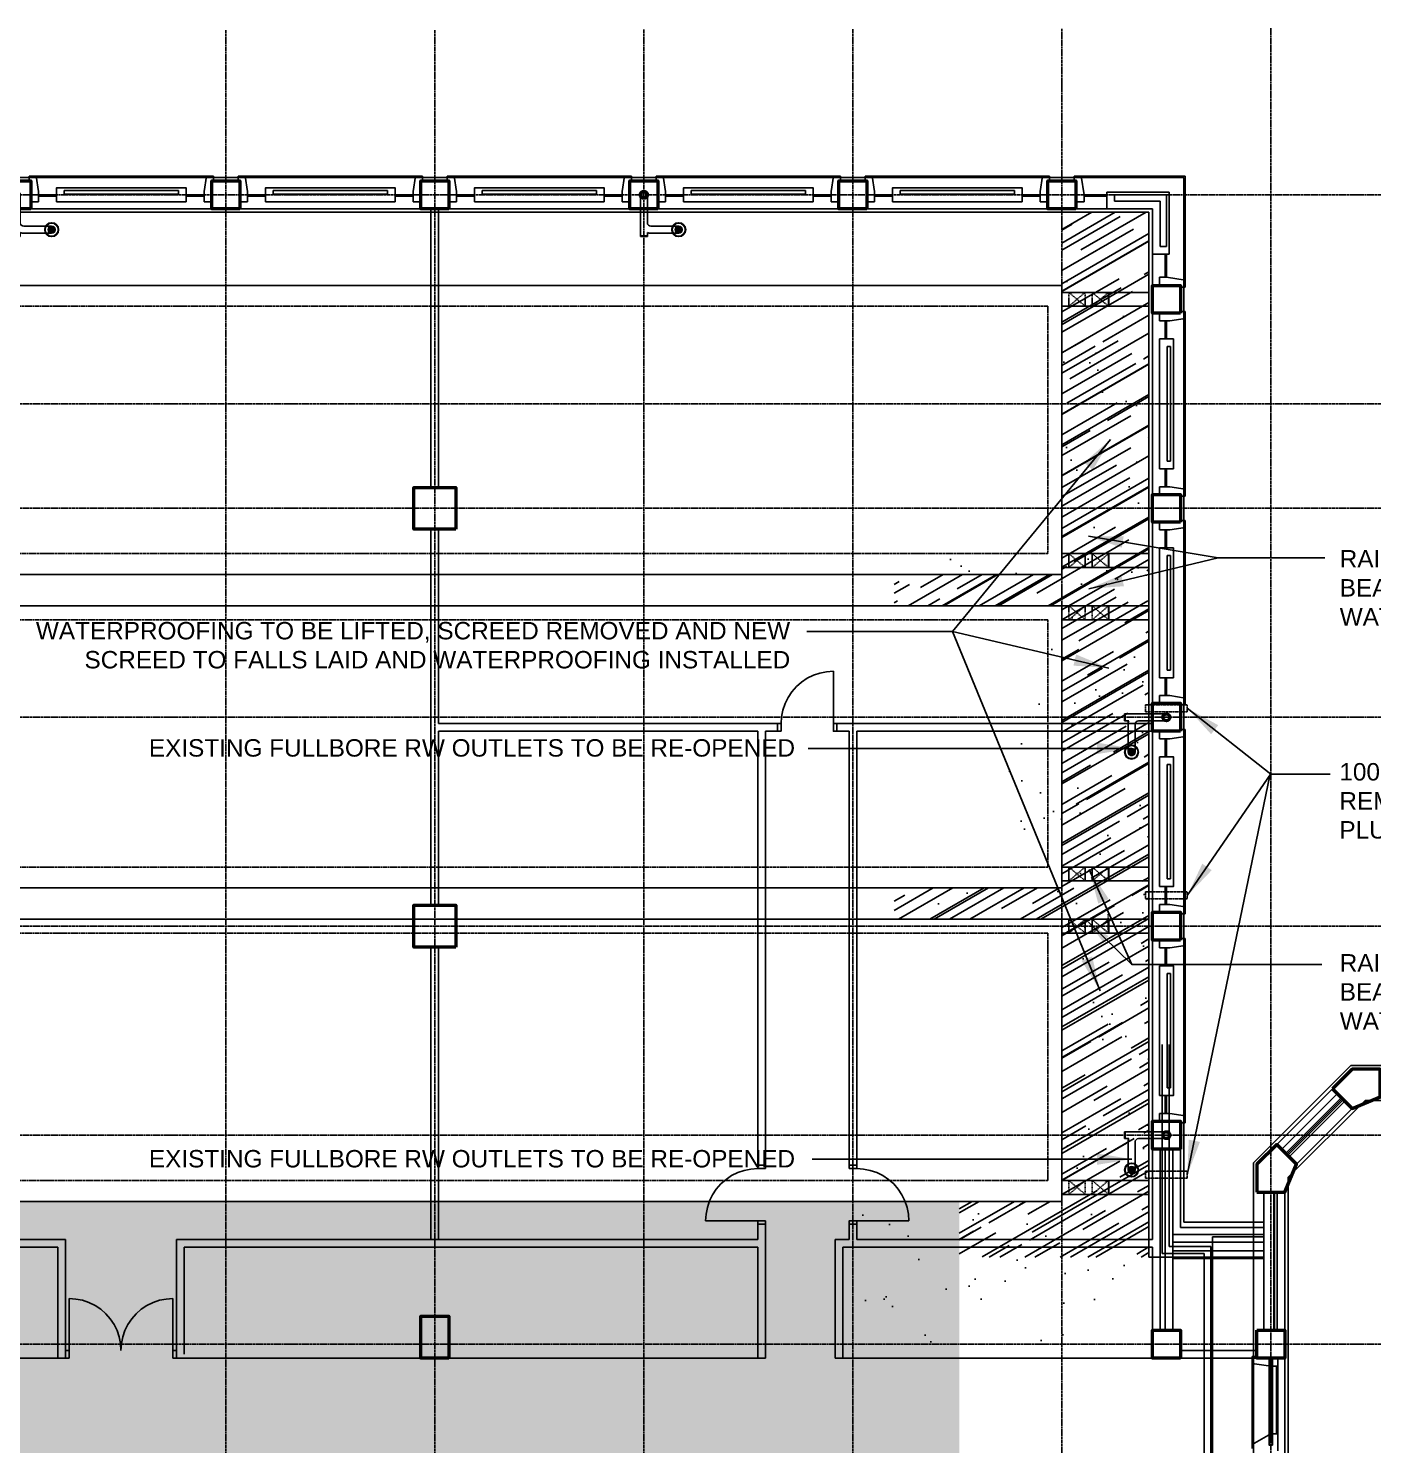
# Model space of a CAD drawing. Header units: millimetres. Extents: x -49883 to 71908, y -18440 to 67826.
# Drawn here: x 6632 to 25928, y 39833 to 60167 of the extents above; entities that cross this region are included whole.
import ezdxf

# ---------------------------------------------------------------- set-up
doc = ezdxf.new("R2010")
doc.units = ezdxf.units.MM
for name, pattern in [('PCENTRE', [50.8, 31.75, -6.35, 6.35, -6.35]), ('PCENTRE2', [28.575, 19.05, -3.175, 3.175, -3.175]), ('PDASHED', [19.05, 12.7, -6.35]), ('PPHANTOM2', [31.75, 15.875, -3.175, 3.175, -3.175, 3.175, -3.175])]:
    doc.linetypes.add(name, pattern=pattern)
for name, color, linetype in [('Boundaries_and_building_grids', 140, 'PCENTRE2'), ('Fifth Floor - Roofs', 7, 'Continuous'), ('Fourth Floor - Curtain Walls', 1, 'Continuous'), ('Fourth Floor - Doors Windows and Openings', 1, 'Continuous'), ('Fourth Floor - Hatch', 1, 'Continuous'), ('Fourth Floor - Roofs', 2, 'Continuous'), ('Fourth Floor - Structural Members', 5, 'Continuous'), ('Fourth Floor - Text and Leaders', 1, 'Continuous'), ('Third Floor - Curtain Walls', 1, 'Continuous'), ('Third Floor - Doors Windows and Openings', 1, 'Continuous'), ('Third Floor - Structural Members', 5, 'Continuous'), ('Third Floor - Walls', 3, 'Continuous')]:
    doc.layers.add(name, color=color, linetype=linetype)
doc.styles.add('Arial1', font='arial.ttf')
doc.dimstyles.new('ISO-25', dxfattribs={"dimtxt": 2.5, "dimasz": 2.5, "dimexe": 1.25, "dimexo": 0.625, "dimtad": 1, "dimtxsty": 'Standard', "dimcen": 2.5, "dimadec": 0, "dimazin": 0, "dimtfac": 1, "dimtmove": 0, "dimatfit": 3, "dimfxl": 1, "dimarcsym": 0})

# ---------------------------------------------------------------- blocks, each defined once
blk = doc.blocks.new('OffSetFullbore')
at = {"layer": 'Fourth Floor - Roofs', "linetype": 'Continuous'}
h = blk.add_hatch(dxfattribs=at)
h.set_pattern_fill('lines', color=256, scale=6.25, style=0)
h.set_pattern_definition([(0, (-14818.7696, 134.024), (0, 6.25), [])])
h.paths.add_polyline_path([(-550, -500, -1), (-450, -500, -1)])
at = {"layer": 'Fourth Floor - Roofs', "linetype": 'Continuous', "lineweight": -3}
for p, q in [((-600, 50), (0, 50)), ((-600, 50), (-600, -50)), ((-590, 50), (-590, -50)), ((-600, -50), (-541, -50)), ((-550, -500), (-550, -100)), ((-450, -500), (-450, -100)), ((0, -50), (-400, -50))]:
    blk.add_line(p, q, dxfattribs=at)
at = {"layer": 'Fourth Floor - Roofs', "linetype": 'Continuous'}
for radius in [100, 93.8, 50, 50]:
    blk.add_circle((-500, -500), radius, dxfattribs=at)
at = {"layer": 'Fourth Floor - Roofs', "linetype": 'Continuous', "lineweight": -3}
for centre, radius, start, end in [((0, 0), 50, 270, 90), ((-400, -100), 150, 160.5288, 180), ((-400, -100), 50, 90, 180)]:
    blk.add_arc(centre, radius, start, end, dxfattribs=at)
blk = doc.blocks.new('Roof Light Middle Block')
at = {"layer": 'Fourth Floor - Roofs', "color": 1, "linetype": 'Continuous', "lineweight": -3}
for p, q in [((-46250, 3850), (-1250, 3850)), ((-1250, 3850), (-1250, -200)), ((-1250, 3850), (0, 3850)), ((-575, 3850), (-575, 3650)), ((-1250, 3650), (0, 3650)), ((-1250, 100), (0, 100)), ((-575, 100), (-575, -100)), ((-1250, -200), (-46250, -200)), ((-1250, -100), (0, -100))]:
    blk.add_line(p, q, dxfattribs=at)
at = {"layer": 'Fourth Floor - Roofs', "color": 1, "linetype": 'PDASHED', "lineweight": -3}
for p, q in [((-1150, 3850), (-915, 3650)), ((-1150, 3850), (-1150, 3650)), ((-915, 3850), (-1150, 3650)), ((-915, 3850), (-915, 3650)), ((-815, 3850), (-815, 3650)), ((-580, 3850), (-815, 3650)), ((-815, 3850), (-580, 3650)), ((-580, 3850), (-580, 3650)), ((-915, 100), (-1150, -100)), ((-1150, 100), (-1150, -100)), ((-1150, 100), (-915, -100)), ((-915, 100), (-915, -100)), ((-815, 100), (-580, -100)), ((-580, 100), (-815, -100)), ((-815, 100), (-815, -100)), ((-580, 100), (-580, -100))]:
    blk.add_line(p, q, dxfattribs=at)
at = {"layer": 'Fourth Floor - Roofs', "color": 1, "linetype": 'PCENTRE', "lineweight": -3}
for p, q in [((-46050, 3650), (-1450, 3650)), ((-1450, 3650), (-1450, 100)), ((-1450, 100), (-46050, 100))]:
    blk.add_line(p, q, dxfattribs=at)
blk = doc.blocks.new('Roof Light Middle Block(1)')
at = {"layer": 'Fourth Floor - Roofs', "color": 1, "linetype": 'Continuous', "lineweight": -3}
for p, q in [((-46250, 3950), (-1250, 3950)), ((-1250, 3950), (-1250, -200)), ((-1250, 3850), (0, 3850)), ((-575, 3850), (-575, 3650)), ((-1250, 3650), (0, 3650)), ((-1250, 100), (0, 100)), ((-575, 100), (-575, -100)), ((-1250, -200), (-46250, -200)), ((-1250, -100), (0, -100))]:
    blk.add_line(p, q, dxfattribs=at)
at = {"layer": 'Fourth Floor - Roofs', "color": 1, "linetype": 'PDASHED', "lineweight": -3}
for p, q in [((-915, 3850), (-1150, 3650)), ((-1150, 3850), (-915, 3650)), ((-1150, 3850), (-1150, 3650)), ((-915, 3850), (-915, 3650)), ((-815, 3850), (-580, 3650)), ((-580, 3850), (-815, 3650)), ((-815, 3850), (-815, 3650)), ((-580, 3850), (-580, 3650)), ((-1150, 100), (-915, -100)), ((-915, 100), (-1150, -100)), ((-1150, 100), (-1150, -100)), ((-915, 100), (-915, -100)), ((-815, 100), (-580, -100)), ((-580, 100), (-815, -100)), ((-815, 100), (-815, -100)), ((-580, 100), (-580, -100))]:
    blk.add_line(p, q, dxfattribs=at)
at = {"layer": 'Fourth Floor - Roofs', "color": 1, "linetype": 'PCENTRE', "lineweight": -3}
for p, q in [((-46050, 3650), (-1450, 3650)), ((-1450, 3650), (-1450, 100)), ((-1450, 100), (-46050, 100))]:
    blk.add_line(p, q, dxfattribs=at)

msp = doc.modelspace()

# ---------------------------------------------------------------- hatches: boundary and pattern name
at = {"layer": 'Fourth Floor - Hatch', "linetype": 'Continuous'}
h = msp.add_hatch(dxfattribs=at)
h.set_pattern_fill('AR-RROOF', color=8, scale=15, angle=30, style=0)
h.paths.add_polyline_path([(21467, 57526), (22717, 57526), (22717, 52981), (22717, 51996), (22717, 48206), (22717, 47221), (22717, 43201), (22717, 42526), (19993, 42526), (19993, 43326), (21467, 43326), (21467, 47376), (19060, 47376), (19060, 47826), (21467, 47826), (21467, 51876), (19060, 51876), (19060, 52326), (21467, 52326)])
h = msp.add_hatch(dxfattribs=at)
h.set_pattern_fill('AR-SAND', color=9, scale=25, style=0)
h.paths.add_polyline_path([(21492, 56771), (22717, 56771), (22717, 52981), (22717, 51996), (22717, 48206), (22717, 47221), (22717, 43201), (22717, 42526), (21467, 41276), (18467, 41276), (18468, 43150), (21492, 43151), (21492, 47451), (19696, 47451), (19696, 47926), (21492, 47926), (21492, 52226), (19400, 52226), (19400, 52701), (21492, 52701)])
h = msp.add_hatch(dxfattribs=at)
h.set_pattern_fill('AR-SAND', color=9, scale=25, style=0)
h.paths.add_polyline_path([(21492, 56771), (22717, 56771), (22717, 43431), (21492, 43431), (21492, 47451), (20217, 47451), (20217, 47926), (21492, 52226), (20296, 52226), (20296, 52701), (21492, 52701)])
h = msp.add_hatch(dxfattribs=at)
h.set_pattern_fill('AR-SAND', color=9, scale=25, style=0)
h.paths.add_polyline_path([(21492, 56771), (21492, 52981), (22717, 52981), (22717, 56771)])
h = msp.add_hatch(dxfattribs=at)
h.set_pattern_fill('ANGLE', color=8, scale=45, style=0)
h.set_pattern_definition([(0, (0, 0), (0, 314.325), [228.6, -85.725]), (90, (0, 0), (-314.325, 2e-14), [228.6, -85.725])])
h.paths.add_polyline_path([(-1643, 43326), (19993, 43326), (19993, 36986), (12994, 36986), (12994, 37176), (-1643, 37176)])

# ---------------------------------------------------------------- linework, layer by layer
at = {"layer": 'Boundaries_and_building_grids', "color": 140, "linetype": 'PCENTRE', "lineweight": -3}
for p, q in [((9467, -11774), (9467, 60140)), ((12467, -11774), (12467, 60145)), ((15467, -11774), (15467, 60150)), ((18467, -11774), (18467, 60156)), ((21467, 60161), (21467, -11774)), ((24467, 60167), (24467, -6274)), ((-49883, 57776), (47817, 57776)), ((-49883, 54776), (47817, 54776)), ((-49883, 53276), (47817, 53276)), ((-49883, 50276), (47817, 50276)), ((-49883, 47276), (47817, 47276)), ((-49883, 44276), (47817, 44276)), ((-49883, 41276), (47817, 41276))]:
    msp.add_line(p, q, dxfattribs=at)
at = {"layer": 'Fifth Floor - Roofs', "color": 3, "linetype": 'Continuous'}
for p, q in [((25614, 45276, 17250), (24217, 43879, 17250)), ((30821, 45276, 17250), (25614, 45276, 17250)), ((25821, 44776, 17250), (24717, 43672, 17250)), ((30614, 44776, 17250), (25821, 44776, 17250)), ((24217, 43879, 17250), (24217, 34172, 17250)), ((24717, 43672, 17250), (24717, 34379, 17250))]:
    msp.add_line(p, q, dxfattribs=at)
at = {"layer": 'Fourth Floor - Curtain Walls', "color": 3, "linetype": 'Continuous', "lineweight": -3}
for p, q in [((24197, 41099, 13800), (24197, 41000, 13800)), ((24267, 41099, 13800), (24197, 41099, 13800)), ((24567, 41076, 13800), (24567, 40958, 13800)), ((24467, 40958, 13800), (24197, 41000, 13800)), ((24467, 40958, 13800), (24567, 40958, 13800)), ((24199, 39835, 13800), (24467, 39989, 13800)), ((24467, 39989, 13800), (24568, 39989, 13800)), ((24568, 39989, 13800), (24568, 39743, 13800)), ((24199, 39776, 13800), (24199, 39835, 13800))]:
    msp.add_line(p, q, dxfattribs=at)
at = {"layer": 'Fourth Floor - Curtain Walls', "color": 3, "linetype": 'Continuous', "lineweight": -3, "elevation": 13800}
msp.add_lwpolyline([(24267, 41099), (24267, 41076), (24667, 41076), (24667, 38476), (24267, 38476), (24267, 38452)], dxfattribs=at)
at = {"layer": 'Fourth Floor - Doors Windows and Openings', "color": 1, "linetype": 'Continuous', "lineweight": -3}
for p, q in [((24199, 39835, 13800), (24197, 41000, 13800)), ((24467, 39989, 13800), (24467, 40958, 13800)), ((24548, 40958, 13800), (24548, 39989, 13800)), ((24568, 39989, 13800), (24567, 40958, 13800))]:
    msp.add_line(p, q, dxfattribs=at)
at = {"layer": 'Fourth Floor - Roofs', "color": 3, "linetype": 'Continuous'}
for p, q in [((-25283, 58026, 13800), (23217, 58026, 13800)), ((23217, 58026, 13800), (23217, 43026, 13800))]:
    msp.add_line(p, q, dxfattribs=at)
at = {"layer": 'Fourth Floor - Roofs', "color": 3, "linetype": 'Continuous', "lineweight": -3}
for p, q in [((-24783, 57526, 13800), (22717, 57526, 13800)), ((22717, 57526, 13800), (22717, 42526, 13800)), ((23217, 43026, 13800), (24367, 43026, 13800)), ((22717, 42526, 13800), (24367, 42526, 13800))]:
    msp.add_line(p, q, dxfattribs=at)
at = {"layer": 'Fourth Floor - Roofs', "color": 2, "linetype": 'PPHANTOM2'}
for p, q in [((22667, 50456, 13800), (23267, 50456, 13800)), ((22667, 50456, 13800), (22667, 50356, 13800)), ((23267, 50456, 13800), (23267, 50356, 13800)), ((23267, 50356, 13800), (22667, 50356, 13800)), ((22667, 47769, 13800), (23267, 47769, 13800)), ((22667, 47769, 13800), (22667, 47669, 13800)), ((23267, 47669, 13800), (22667, 47669, 13800)), ((23267, 47769, 13800), (23267, 47669, 13800)), ((22667, 43761, 13800), (23267, 43761, 13800)), ((22667, 43761, 13800), (22667, 43661, 13800)), ((23267, 43761, 13800), (23267, 43661, 13800)), ((23267, 43661, 13800), (22667, 43661, 13800))]:
    msp.add_line(p, q, dxfattribs=at)
at = {"layer": 'Fourth Floor - Roofs', "color": 1, "linetype": 'PDASHED', "lineweight": -3}
msp.add_line((22132, 47451, 13800), (22132, 47221, 13800), dxfattribs=at)
at = {"layer": 'Fourth Floor - Roofs', "color": 1, "linetype": 'Continuous', "lineweight": -3}
for p, q in [((22907, 45576, 13800), (22907, 42576, 13800)), ((23007, 42676, 13800), (23007, 45576, 13800)), ((23627, 36736, 13800), (23627, 42816, 13800)), ((24367, 42816, 13800), (23627, 42816, 13800)), ((22907, 42576, 13800), (23507, 42576, 13800)), ((23607, 42676, 13800), (23007, 42676, 13800)), ((23507, 42576, 13800), (23507, 36986, 13800)), ((23607, 36886, 13800), (23607, 42676, 13800))]:
    msp.add_line(p, q, dxfattribs=at)
at = {"layer": 'Fourth Floor - Structural Members', "color": 5, "linetype": 'Continuous'}
for p, q in [((25634, 44660, 13800), (24833, 43859, 13800)), ((24667, 43459, 13800), (24667, 41476, 13800))]:
    msp.add_line(p, q, dxfattribs=at)
at = {"layer": 'Fourth Floor - Structural Members', "color": 8, "linetype": 'Continuous', "lineweight": 50, "elevation": 13800}
for points in [[(6667, 57576), (6267, 57576), (6267, 57976), (6667, 57976), (6667, 57576)], [(9667, 57576), (9267, 57576), (9267, 57976), (9667, 57976), (9667, 57576)], [(12667, 57576), (12267, 57576), (12267, 57976), (12667, 57976), (12667, 57576)], [(15667, 57576), (15267, 57576), (15267, 57976), (15667, 57976), (15667, 57576)], [(18667, 57576), (18267, 57576), (18267, 57976), (18667, 57976), (18667, 57576)], [(21667, 57576), (21267, 57576), (21267, 57976), (21667, 57976), (21667, 57576)], [(23167, 56076), (22767, 56076), (22767, 56476), (23167, 56476), (23167, 56076)], [(12767, 52976), (12167, 52976), (12167, 53576), (12767, 53576), (12767, 52976)], [(23167, 53076), (22767, 53076), (22767, 53476), (23167, 53476), (23167, 53076)], [(23167, 50076), (22767, 50076), (22767, 50476), (23167, 50476), (23167, 50076)], [(12767, 46976), (12167, 46976), (12167, 47576), (12767, 47576), (12767, 46976)], [(23167, 47076), (22767, 47076), (22767, 47476), (23167, 47476), (23167, 47076)], [(23167, 44076), (22767, 44076), (22767, 44476), (23167, 44476), (23167, 44076)], [(12667, 41076), (12267, 41076), (12267, 41676), (12667, 41676), (12667, 41076)], [(23167, 41076), (22767, 41076), (22767, 41476), (23167, 41476), (23167, 41076)]]:
    msp.add_lwpolyline(points, dxfattribs=at)
at = {"layer": 'Fourth Floor - Structural Members', "color": 5, "linetype": 'Continuous', "lineweight": 50, "elevation": 13800}
for points in [[(25352, 44943), (25634, 44660), (26034, 44826), (26034, 45226), (25634, 45226)], [(24267, 43459), (24667, 43459), (24833, 43859), (24550, 44141), (24267, 43859)]]:
    msp.add_lwpolyline(points, close=True, dxfattribs=at)
at = {"layer": 'Fourth Floor - Structural Members', "color": 5, "linetype": 'Continuous', "elevation": 13800}
for points in [[(24621, 44071), (25422, 44872), (25528, 44766), (24727, 43965)], [(24367, 43459), (24517, 43459), (24517, 41476), (24367, 41476)]]:
    msp.add_lwpolyline(points, close=True, dxfattribs=at)
at = {"layer": 'Fourth Floor - Structural Members', "color": 5, "linetype": 'Continuous', "lineweight": 50, "elevation": 13800}
msp.add_lwpolyline([(24267, 41476), (24667, 41476), (24667, 41076), (24267, 41076), (24267, 41476)], dxfattribs=at)
at = {"layer": 'Fourth Floor - Structural Members', "color": 8, "linetype": 'Continuous', "lineweight": 50}
for centre in [(15467, 57776, 13800), (22967, 50276, 13800), (22967, 44276, 13800)]:
    msp.add_circle(centre, 50, dxfattribs=at)
at = {"layer": 'Third Floor - Curtain Walls', "color": 3, "linetype": 'Continuous'}
for p, q in [((6644, 57976, 10350), (6644, 58046, 10350)), ((6644, 58046, 10350), (6743, 58046, 10350)), ((6644, 57976, 10350), (6667, 57976, 10350)), ((6667, 57976, 10350), (6667, 57576, 10350)), ((6778, 57826, 10350), (6743, 58046, 10350)), ((9157, 57826, 10350), (9191, 58046, 10350)), ((9291, 58046, 10350), (9191, 58046, 10350)), ((9267, 57576, 10350), (9267, 57976, 10350)), ((9267, 57976, 10350), (9291, 57976, 10350)), ((9291, 57976, 10350), (9291, 58046, 10350)), ((9644, 57976, 10350), (9644, 58046, 10350)), ((9644, 58046, 10350), (9743, 58046, 10350)), ((9644, 57976, 10350), (9667, 57976, 10350)), ((9667, 57976, 10350), (9667, 57576, 10350)), ((9778, 57826, 10350), (9743, 58046, 10350)), ((12157, 57826, 10350), (12191, 58046, 10350)), ((12291, 58046, 10350), (12191, 58046, 10350)), ((12267, 57576, 10350), (12267, 57976, 10350)), ((12267, 57976, 10350), (12291, 57976, 10350)), ((12291, 57976, 10350), (12291, 58046, 10350)), ((12644, 58046, 10350), (12743, 58046, 10350)), ((12644, 57976, 10350), (12644, 58046, 10350)), ((12644, 57976, 10350), (12667, 57976, 10350)), ((12667, 57976, 10350), (12667, 57576, 10350)), ((12778, 57826, 10350), (12743, 58046, 10350)), ((15157, 57826, 10350), (15191, 58046, 10350)), ((15291, 58046, 10350), (15191, 58046, 10350)), ((15267, 57976, 10350), (15291, 57976, 10350)), ((15267, 57576, 10350), (15267, 57976, 10350)), ((15291, 57976, 10350), (15291, 58046, 10350)), ((15644, 58046, 10350), (15743, 58046, 10350)), ((15644, 57976, 10350), (15644, 58046, 10350)), ((15644, 57976, 10350), (15667, 57976, 10350)), ((15667, 57976, 10350), (15667, 57576, 10350)), ((15778, 57826, 10350), (15743, 58046, 10350)), ((18157, 57826, 10350), (18191, 58046, 10350)), ((18291, 58046, 10350), (18191, 58046, 10350)), ((18267, 57576, 10350), (18267, 57976, 10350)), ((18267, 57976, 10350), (18291, 57976, 10350)), ((18291, 57976, 10350), (18291, 58046, 10350)), ((18644, 58046, 10350), (18743, 58046, 10350)), ((18644, 57976, 10350), (18644, 58046, 10350)), ((18644, 57976, 10350), (18667, 57976, 10350)), ((18667, 57976, 10350), (18667, 57576, 10350)), ((18778, 57826, 10350), (18743, 58046, 10350)), ((21157, 57826, 10350), (21191, 58046, 10350)), ((21291, 58046, 10350), (21191, 58046, 10350)), ((21267, 57576, 10350), (21267, 57976, 10350)), ((21267, 57976, 10350), (21291, 57976, 10350)), ((21291, 57976, 10350), (21291, 58046, 10350)), ((21644, 58046, 10350), (21743, 58046, 10350)), ((21644, 57976, 10350), (21644, 58046, 10350)), ((21667, 57976, 10350), (21644, 57976, 10350)), ((21667, 57576, 10350), (21667, 57976, 10350)), ((21743, 58046, 10350), (21785, 57776, 10350)), ((6778, 57826, 10350), (6778, 57676, 10350)), ((7035, 57776, 10350), (7035, 57676, 10350)), ((7145, 57836, 10350), (8789, 57836, 10350)), ((7145, 57836, 10350), (7145, 57786, 10350)), ((7145, 57786, 10350), (8789, 57786, 10350)), ((8789, 57836, 10350), (8789, 57786, 10350)), ((8899, 57776, 10350), (8899, 57676, 10350)), ((9157, 57826, 10350), (9157, 57676, 10350)), ((9778, 57826, 10350), (9778, 57676, 10350)), ((10035, 57776, 10350), (10035, 57676, 10350)), ((10145, 57836, 10350), (11789, 57836, 10350)), ((10145, 57836, 10350), (10145, 57786, 10350)), ((10145, 57786, 10350), (11789, 57786, 10350)), ((11789, 57836, 10350), (11789, 57786, 10350)), ((11899, 57776, 10350), (11899, 57676, 10350)), ((12157, 57826, 10350), (12157, 57676, 10350)), ((12778, 57826, 10350), (12778, 57676, 10350)), ((13035, 57776, 10350), (13035, 57676, 10350)), ((13145, 57836, 10350), (14789, 57836, 10350)), ((13145, 57836, 10350), (13145, 57786, 10350)), ((13145, 57786, 10350), (14789, 57786, 10350)), ((14789, 57836, 10350), (14789, 57786, 10350)), ((14899, 57776, 10350), (14899, 57676, 10350)), ((15157, 57826, 10350), (15157, 57676, 10350)), ((15778, 57826, 10350), (15778, 57676, 10350)), ((16035, 57776, 10350), (16035, 57676, 10350)), ((16145, 57836, 10350), (16145, 57786, 10350)), ((16145, 57836, 10350), (17789, 57836, 10350)), ((16145, 57786, 10350), (17789, 57786, 10350)), ((17789, 57836, 10350), (17789, 57786, 10350)), ((17899, 57776, 10350), (17899, 57676, 10350)), ((18157, 57826, 10350), (18157, 57676, 10350)), ((18778, 57826, 10350), (18778, 57676, 10350)), ((19035, 57776, 10350), (19035, 57676, 10350)), ((19145, 57836, 10350), (20789, 57836, 10350)), ((19145, 57836, 10350), (19145, 57786, 10350)), ((19145, 57786, 10350), (20789, 57786, 10350)), ((20789, 57836, 10350), (20789, 57786, 10350)), ((20899, 57776, 10350), (20899, 57676, 10350)), ((21157, 57826, 10350), (21157, 57676, 10350)), ((21785, 57776, 10350), (21785, 57676, 10350)), ((22114, 57576, 10350), (22114, 57816, 10350)), ((23007, 57816, 10350), (22114, 57816, 10350)), ((22224, 57686, 10350), (22224, 57776, 10350)), ((22967, 57776, 10350), (22224, 57776, 10350)), ((22967, 57032, 10350), (22967, 57776, 10350)), ((23007, 56922, 10350), (23007, 57816, 10350)), ((6667, 57676, 10350), (6778, 57676, 10350)), ((6667, 57576, 10350), (9267, 57576, 10350)), ((7035, 57676, 10350), (8899, 57676, 10350)), ((9157, 57676, 10350), (9267, 57676, 10350)), ((9667, 57676, 10350), (9778, 57676, 10350)), ((9667, 57576, 10350), (12267, 57576, 10350)), ((10035, 57676, 10350), (11899, 57676, 10350)), ((12157, 57676, 10350), (12267, 57676, 10350)), ((12667, 57676, 10350), (12778, 57676, 10350)), ((12667, 57576, 10350), (15267, 57576, 10350)), ((13035, 57676, 10350), (14899, 57676, 10350)), ((15157, 57676, 10350), (15267, 57676, 10350)), ((15667, 57676, 10350), (15778, 57676, 10350)), ((15667, 57576, 10350), (18267, 57576, 10350)), ((16035, 57676, 10350), (17899, 57676, 10350)), ((18157, 57676, 10350), (18267, 57676, 10350)), ((18667, 57676, 10350), (18778, 57676, 10350)), ((18667, 57576, 10350), (21267, 57576, 10350)), ((19035, 57676, 10350), (20899, 57676, 10350)), ((21157, 57676, 10350), (21267, 57676, 10350)), ((21785, 57676, 10350), (21667, 57676, 10350)), ((22767, 57576, 10350), (21667, 57576, 10350)), ((22224, 57686, 10350), (22877, 57686, 10350)), ((22767, 56476, 10350), (22767, 57576, 10350)), ((22877, 57686, 10350), (22877, 57032, 10350)), ((22877, 57032, 10350), (22967, 57032, 10350)), ((22767, 56922, 10350), (23007, 56922, 10350)), ((22867, 56594, 10350), (22867, 56476, 10350)), ((22967, 56594, 10350), (22867, 56594, 10350)), ((23237, 56552, 10350), (22967, 56594, 10350)), ((23237, 56452, 10350), (23237, 56552, 10350)), ((22767, 56476, 10350), (23167, 56476, 10350)), ((23167, 56476, 10350), (23167, 56452, 10350)), ((23167, 56452, 10350), (23237, 56452, 10350)), ((23167, 56076, 10350), (22767, 56076, 10350)), ((22767, 56076, 10350), (22767, 53476, 10350)), ((22867, 56076, 10350), (22867, 55965, 10350)), ((23017, 55965, 10350), (22867, 55965, 10350)), ((23017, 55965, 10350), (23237, 56000, 10350)), ((23167, 56099, 10350), (23237, 56099, 10350)), ((23167, 56099, 10350), (23167, 56076, 10350)), ((23237, 56099, 10350), (23237, 56000, 10350)), ((22867, 55708, 10350), (22867, 53844, 10350)), ((22967, 55708, 10350), (22867, 55708, 10350)), ((23027, 55598, 10350), (22977, 55598, 10350)), ((22977, 55598, 10350), (22977, 53954, 10350)), ((23027, 55598, 10350), (23027, 53954, 10350)), ((23027, 53954, 10350), (22977, 53954, 10350)), ((22967, 53844, 10350), (22867, 53844, 10350)), ((23017, 53586, 10350), (22867, 53586, 10350)), ((22867, 53586, 10350), (22867, 53476, 10350)), ((23017, 53586, 10350), (23237, 53552, 10350)), ((23237, 53452, 10350), (23237, 53552, 10350)), ((22767, 53476, 10350), (23167, 53476, 10350)), ((23167, 53476, 10350), (23167, 53452, 10350)), ((23167, 53452, 10350), (23237, 53452, 10350)), ((23167, 53076, 10350), (22767, 53076, 10350)), ((22767, 53076, 10350), (22767, 50476, 10350)), ((22867, 53076, 10350), (22867, 52965, 10350)), ((23167, 53099, 10350), (23237, 53099, 10350)), ((23167, 53099, 10350), (23167, 53076, 10350)), ((23237, 53099, 10350), (23237, 53000, 10350)), ((23017, 52965, 10350), (22867, 52965, 10350)), ((23017, 52965, 10350), (23237, 53000, 10350)), ((22867, 52708, 10350), (22867, 50844, 10350)), ((22967, 52708, 10350), (22867, 52708, 10350)), ((23027, 52598, 10350), (22977, 52598, 10350)), ((22977, 52598, 10350), (22977, 50954, 10350)), ((23027, 52598, 10350), (23027, 50954, 10350)), ((22967, 50844, 10350), (22867, 50844, 10350)), ((23027, 50954, 10350), (22977, 50954, 10350)), ((22767, 50476, 10350), (23167, 50476, 10350)), ((23017, 50586, 10350), (22867, 50586, 10350)), ((22867, 50586, 10350), (22867, 50476, 10350)), ((23017, 50586, 10350), (23237, 50552, 10350)), ((23167, 50476, 10350), (23167, 50452, 10350)), ((23167, 50452, 10350), (23237, 50452, 10350)), ((23237, 50452, 10350), (23237, 50552, 10350)), ((23167, 50076, 10350), (22767, 50076, 10350)), ((22767, 50076, 10350), (22767, 47476, 10350)), ((22867, 50076, 10350), (22867, 49965, 10350)), ((23167, 50099, 10350), (23237, 50099, 10350)), ((23167, 50099, 10350), (23167, 50076, 10350)), ((23237, 50099, 10350), (23237, 50000, 10350)), ((23017, 49965, 10350), (22867, 49965, 10350)), ((23017, 49965, 10350), (23237, 50000, 10350)), ((22867, 49708, 10350), (22867, 47844, 10350)), ((22967, 49708, 10350), (22867, 49708, 10350)), ((23027, 49598, 10350), (22977, 49598, 10350)), ((22977, 49598, 10350), (22977, 47954, 10350)), ((23027, 49598, 10350), (23027, 47954, 10350)), ((22967, 47844, 10350), (22867, 47844, 10350)), ((23027, 47954, 10350), (22977, 47954, 10350)), ((23017, 47586, 10350), (22867, 47586, 10350)), ((22867, 47586, 10350), (22867, 47476, 10350)), ((23017, 47586, 10350), (23237, 47552, 10350)), ((22767, 47476, 10350), (23167, 47476, 10350)), ((23167, 47476, 10350), (23167, 47452, 10350)), ((23167, 47452, 10350), (23237, 47452, 10350)), ((23237, 47452, 10350), (23237, 47552, 10350)), ((23167, 47076, 10350), (22767, 47076, 10350)), ((22767, 47076, 10350), (22767, 44476, 10350)), ((22867, 47076, 10350), (22867, 46965, 10350)), ((23017, 46965, 10350), (23237, 47000, 10350)), ((23167, 47099, 10350), (23237, 47099, 10350)), ((23167, 47099, 10350), (23167, 47076, 10350)), ((23237, 47099, 10350), (23237, 47000, 10350)), ((23017, 46965, 10350), (22867, 46965, 10350)), ((22867, 46708, 10350), (22867, 44844, 10350)), ((22967, 46708, 10350), (22867, 46708, 10350)), ((23027, 46598, 10350), (22977, 46598, 10350)), ((22977, 46598, 10350), (22977, 44954, 10350)), ((23027, 46598, 10350), (23027, 44954, 10350)), ((23027, 44954, 10350), (22977, 44954, 10350)), ((22967, 44844, 10350), (22867, 44844, 10350)), ((23017, 44586, 10350), (22867, 44586, 10350)), ((22867, 44586, 10350), (22867, 44476, 10350)), ((23017, 44586, 10350), (23237, 44552, 10350)), ((23237, 44452, 10350), (23237, 44552, 10350)), ((22767, 44476, 10350), (23167, 44476, 10350)), ((23167, 44476, 10350), (23167, 44452, 10350)), ((23167, 44452, 10350), (23237, 44452, 10350)), ((23167, 44076, 10350), (22877, 44076, 10350)), ((23167, 44076, 10350), (23167, 42952, 10350)), ((23167, 42952, 10350), (24367, 42952, 10350))]:
    msp.add_line(p, q, dxfattribs=at)
at = {"layer": 'Third Floor - Curtain Walls', "color": 3, "linetype": 'Continuous', "elevation": 10350}
for points in [[(7035, 57776), (7035, 57876), (8899, 57876), (8899, 57776)], [(10035, 57776), (10035, 57876), (11899, 57876), (11899, 57776)], [(13035, 57776), (13035, 57876), (14899, 57876), (14899, 57776)], [(16035, 57776), (16035, 57876), (17899, 57876), (17899, 57776)], [(19035, 57776), (19035, 57876), (20899, 57876), (20899, 57776)], [(22967, 55708), (23067, 55708), (23067, 53844), (22967, 53844)], [(22967, 52708), (23067, 52708), (23067, 50844), (22967, 50844)], [(22967, 49708), (23067, 49708), (23067, 47844), (22967, 47844)], [(22967, 46708), (23067, 46708), (23067, 44844), (22967, 44844)]]:
    msp.add_lwpolyline(points, dxfattribs=at)
at = {"layer": 'Third Floor - Doors Windows and Openings', "color": 1, "linetype": 'Continuous'}
for p, q in [((6743, 58046, 10350), (7908, 58044, 10350)), ((7967, 58044, 10350), (7908, 58044, 10350)), ((7967, 58044, 10350), (8026, 58044, 10350)), ((8026, 58044, 10350), (9191, 58046, 10350)), ((9743, 58046, 10350), (10908, 58044, 10350)), ((10967, 58044, 10350), (10908, 58044, 10350)), ((10967, 58044, 10350), (11026, 58044, 10350)), ((11026, 58044, 10350), (12191, 58046, 10350)), ((12743, 58046, 10350), (13908, 58044, 10350)), ((13967, 58044, 10350), (13908, 58044, 10350)), ((13967, 58044, 10350), (14026, 58044, 10350)), ((14026, 58044, 10350), (15191, 58046, 10350)), ((15743, 58046, 10350), (16908, 58044, 10350)), ((16967, 58044, 10350), (16908, 58044, 10350)), ((16967, 58044, 10350), (17026, 58044, 10350)), ((17026, 58044, 10350), (18191, 58046, 10350)), ((18743, 58046, 10350), (21191, 58046, 10350)), ((23237, 58046, 10350), (21743, 58046, 10350)), ((23237, 56552, 10350), (23237, 58046, 10350)), ((7035, 57776, 10350), (6778, 57776, 10350)), ((7035, 57756, 10350), (6778, 57756, 10350)), ((9157, 57776, 10350), (8899, 57776, 10350)), ((9157, 57756, 10350), (8899, 57756, 10350)), ((10035, 57776, 10350), (9778, 57776, 10350)), ((10035, 57756, 10350), (9778, 57756, 10350)), ((12157, 57776, 10350), (11899, 57776, 10350)), ((12157, 57756, 10350), (11899, 57756, 10350)), ((13035, 57776, 10350), (12778, 57776, 10350)), ((13035, 57756, 10350), (12778, 57756, 10350)), ((15157, 57776, 10350), (14899, 57776, 10350)), ((15157, 57756, 10350), (14899, 57756, 10350)), ((16035, 57776, 10350), (15778, 57776, 10350)), ((16035, 57756, 10350), (15778, 57756, 10350)), ((18157, 57776, 10350), (17899, 57776, 10350)), ((18157, 57756, 10350), (17899, 57756, 10350)), ((19035, 57776, 10350), (18778, 57776, 10350)), ((19035, 57756, 10350), (18778, 57756, 10350)), ((21157, 57776, 10350), (20899, 57776, 10350)), ((21157, 57756, 10350), (20899, 57756, 10350)), ((22114, 57776, 10350), (21785, 57776, 10350)), ((22114, 57756, 10350), (21785, 57756, 10350)), ((7754, 57676, 10350), (7754, 57675, 10350)), ((8181, 57676, 10350), (8181, 57675, 10350)), ((10754, 57676, 10350), (10754, 57675, 10350)), ((11181, 57676, 10350), (11181, 57675, 10350)), ((13754, 57676, 10350), (13754, 57675, 10350)), ((14181, 57676, 10350), (14181, 57675, 10350)), ((16754, 57676, 10350), (16754, 57675, 10350)), ((17181, 57676, 10350), (17181, 57675, 10350)), ((22114, 57576, 10350), (21667, 57576, 10350)), ((22767, 56476, 10350), (22767, 56922, 10350)), ((22947, 56922, 10350), (22947, 56594, 10350)), ((22967, 56922, 10350), (22967, 56594, 10350)), ((22947, 55708, 10350), (22947, 55965, 10350)), ((22967, 55708, 10350), (22967, 55965, 10350)), ((23237, 56000, 10350), (23237, 53552, 10350)), ((22947, 53586, 10350), (22947, 53844, 10350)), ((22967, 53586, 10350), (22967, 53844, 10350)), ((22947, 52708, 10350), (22947, 52965, 10350)), ((22967, 52708, 10350), (22967, 52965, 10350)), ((23237, 53000, 10350), (23237, 50552, 10350)), ((22947, 50586, 10350), (22947, 50844, 10350)), ((22967, 50586, 10350), (22967, 50844, 10350)), ((22947, 49708, 10350), (22947, 49965, 10350)), ((22967, 49708, 10350), (22967, 49965, 10350)), ((23237, 50000, 10350), (23237, 47552, 10350)), ((22947, 47586, 10350), (22947, 47844, 10350)), ((22967, 47586, 10350), (22967, 47844, 10350)), ((23237, 47000, 10350), (23237, 44552, 10350)), ((22947, 46708, 10350), (22947, 46965, 10350)), ((22967, 46708, 10350), (22967, 46965, 10350)), ((22947, 44586, 10350), (22947, 44844, 10350)), ((22967, 44586, 10350), (22967, 44844, 10350)), ((25479, 44816, 10350), (24677, 44014, 10350)), ((24691, 44000, 10350), (25493, 44801, 10350)), ((25507, 44787, 10350), (24706, 43986, 10350))]:
    msp.add_line(p, q, dxfattribs=at)
at = {"layer": 'Third Floor - Doors Windows and Openings'}
for p, q in [((17731, 50781, 10350), (17812, 50835, 10350)), ((17812, 50835, 10350), (17900, 50879, 10350)), ((17900, 50879, 10350), (17993, 50910, 10350)), ((17993, 50910, 10350), (18089, 50929, 10350)), ((18089, 50929, 10350), (18187, 50936, 10350)), ((17538, 50561, 10350), (17592, 50642, 10350)), ((17592, 50642, 10350), (17657, 50716, 10350)), ((17657, 50716, 10350), (17731, 50781, 10350)), ((17463, 50380, 10350), (17494, 50473, 10350)), ((17494, 50473, 10350), (17538, 50561, 10350)), ((17437, 50186, 10350), (17444, 50284, 10350)), ((17437, 50186, 10350), (17444, 50284, 10350)), ((17444, 50284, 10350), (17463, 50380, 10350)), ((17444, 50284, 10350), (17463, 50380, 10350)), ((16727, 43695, 10350), (16815, 43739, 10350)), ((16815, 43739, 10350), (16908, 43770, 10350)), ((16908, 43770, 10350), (17004, 43789, 10350)), ((17004, 43789, 10350), (17102, 43796, 10350)), ((18522, 43796, 10350), (18620, 43789, 10350)), ((18620, 43789, 10350), (18716, 43770, 10350)), ((18716, 43770, 10350), (18809, 43739, 10350)), ((18809, 43739, 10350), (18897, 43695, 10350)), ((16507, 43502, 10350), (16572, 43576, 10350)), ((16572, 43576, 10350), (16646, 43641, 10350)), ((16646, 43641, 10350), (16727, 43695, 10350)), ((18897, 43695, 10350), (18979, 43641, 10350)), ((18979, 43641, 10350), (19053, 43576, 10350)), ((19053, 43576, 10350), (19117, 43502, 10350)), ((16378, 43240, 10350), (16409, 43333, 10350)), ((16409, 43333, 10350), (16453, 43421, 10350)), ((16453, 43421, 10350), (16507, 43502, 10350)), ((19117, 43502, 10350), (19172, 43421, 10350)), ((19172, 43421, 10350), (19215, 43333, 10350)), ((19215, 43333, 10350), (19247, 43240, 10350)), ((16352, 43046, 10350), (16359, 43144, 10350)), ((16359, 43144, 10350), (16378, 43240, 10350)), ((19247, 43240, 10350), (19266, 43144, 10350)), ((19266, 43144, 10350), (19272, 43046, 10350)), ((7217, 41931, 10350), (7314, 41924, 10350)), ((7314, 41924, 10350), (7410, 41905, 10350)), ((7410, 41905, 10350), (7502, 41874, 10350)), ((8422, 41874, 10350), (8514, 41905, 10350)), ((8514, 41905, 10350), (8610, 41924, 10350)), ((8610, 41924, 10350), (8707, 41931, 10350)), ((7502, 41874, 10350), (7590, 41831, 10350)), ((7590, 41831, 10350), (7671, 41777, 10350)), ((7671, 41777, 10350), (7744, 41713, 10350)), ((7744, 41713, 10350), (7808, 41639, 10350)), ((8116, 41639, 10350), (8180, 41713, 10350)), ((8180, 41713, 10350), (8254, 41777, 10350)), ((8254, 41777, 10350), (8335, 41831, 10350)), ((8335, 41831, 10350), (8422, 41874, 10350)), ((7808, 41639, 10350), (7862, 41558, 10350)), ((7862, 41558, 10350), (7905, 41471, 10350)), ((8019, 41471, 10350), (8062, 41558, 10350)), ((8062, 41558, 10350), (8116, 41639, 10350)), ((7905, 41471, 10350), (7937, 41379, 10350)), ((7937, 41379, 10350), (7956, 41283, 10350)), ((7956, 41283, 10350), (7962, 41186, 10350)), ((7962, 41186, 10350), (7969, 41283, 10350)), ((7969, 41283, 10350), (7988, 41379, 10350)), ((7988, 41379, 10350), (8019, 41471, 10350))]:
    msp.add_line(p, q, dxfattribs=at)
at = {"layer": 'Third Floor - Doors Windows and Openings', "linetype": 'Continuous'}
for p, q in [((18187, 50186, 10350), (18187, 50936, 10350)), ((17102, 43046, 10350), (16352, 43046, 10350)), ((18522, 43046, 10350), (19272, 43046, 10350)), ((7217, 41186, 10350), (7217, 41931, 10350)), ((8707, 41931, 10350), (8707, 41186, 10350)), ((24442, 39876, 10350), (24442, 41026, 10350)), ((24467, 39876, 10350), (24467, 41026, 10350)), ((24492, 39876, 10350), (24492, 41026, 10350))]:
    msp.add_line(p, q, dxfattribs=at)
at = {"layer": 'Third Floor - Doors Windows and Openings', "linetype": 'Continuous', "elevation": 10350}
for points in [[(17437, 50076), (17437, 50186), (17387, 50186), (17387, 50076), (17437, 50076)], [(18237, 50076), (18237, 50186), (18187, 50186), (18187, 50076), (18237, 50076)], [(17212, 43796), (17102, 43796), (17102, 43846), (17212, 43846), (17212, 43796)], [(18412, 43796), (18522, 43796), (18522, 43846), (18412, 43846), (18412, 43796)], [(17212, 42996), (17102, 42996), (17102, 43046), (17212, 43046), (17212, 42996)], [(18412, 42996), (18522, 42996), (18522, 43046), (18412, 43046), (18412, 42996)], [(7217, 41076), (7217, 41186), (7167, 41186), (7167, 41076), (7217, 41076)], [(8757, 41076), (8757, 41186), (8707, 41186), (8707, 41076), (8757, 41076)], [(24492, 41026), (24492, 41076), (24442, 41076), (24442, 41026), (24492, 41026)], [(24492, 39826), (24492, 39876), (24442, 39876), (24442, 39826), (24492, 39826)]]:
    msp.add_lwpolyline(points, dxfattribs=at)
at = {"layer": 'Third Floor - Doors Windows and Openings', "color": 1, "linetype": 'Continuous', "elevation": 10350}
for points in [[(25352, 44943), (24550, 44141), (24833, 43859)], [(24833, 43859), (25634, 44660), (25352, 44943)]]:
    msp.add_lwpolyline(points, dxfattribs=at)
at = {"layer": 'Third Floor - Structural Members', "color": 5, "linetype": 'Continuous', "elevation": 10350}
for points in [[(6667, 57576), (6267, 57576), (6267, 57976), (6667, 57976), (6667, 57576)], [(9667, 57576), (9267, 57576), (9267, 57976), (9667, 57976), (9667, 57576)], [(12667, 57576), (12267, 57576), (12267, 57976), (12667, 57976), (12667, 57576)], [(15667, 57576), (15267, 57576), (15267, 57976), (15667, 57976), (15667, 57576)], [(18667, 57576), (18267, 57576), (18267, 57976), (18667, 57976), (18667, 57576)], [(21667, 57576), (21267, 57576), (21267, 57976), (21667, 57976), (21667, 57576)], [(23167, 56076), (22767, 56076), (22767, 56476), (23167, 56476), (23167, 56076)], [(12767, 52976), (12167, 52976), (12167, 53576), (12767, 53576), (12767, 52976)], [(23167, 53076), (22767, 53076), (22767, 53476), (23167, 53476), (23167, 53076)], [(23167, 50076), (22767, 50076), (22767, 50476), (23167, 50476), (23167, 50076)], [(12767, 46976), (12167, 46976), (12167, 47576), (12767, 47576), (12767, 46976)], [(23167, 47076), (22767, 47076), (22767, 47476), (23167, 47476), (23167, 47076)], [(23167, 44076), (22767, 44076), (22767, 44476), (23167, 44476), (23167, 44076)], [(12667, 41076), (12267, 41076), (12267, 41676), (12667, 41676), (12667, 41076)], [(23167, 41076), (22767, 41076), (22767, 41476), (23167, 41476), (23167, 41076)], [(24267, 41476), (24667, 41476), (24667, 41076), (24267, 41076), (24267, 41476)]]:
    msp.add_lwpolyline(points, dxfattribs=at)
for points in [[(25352, 44943), (25634, 44660), (26034, 44826), (26034, 45226), (25634, 45226)], [(24267, 43459), (24667, 43459), (24833, 43859), (24550, 44141), (24267, 43859)]]:
    msp.add_lwpolyline(points, close=True, dxfattribs=at)
at = {"layer": 'Third Floor - Structural Members', "color": 5, "linetype": 'Continuous', "lineweight": -3}
for centre in [(15467, 57776, 10350), (22967, 50276, 10350), (22967, 44276, 10350)]:
    msp.add_circle(centre, 50, dxfattribs=at)
at = {"layer": 'Third Floor - Walls', "color": 3, "linetype": 'Continuous'}
for p, q in [((12517, 57576, 10350), (12407, 57576, 10350)), ((12407, 53576, 10350), (12407, 57576, 10350)), ((12517, 53576, 10350), (12517, 57576, 10350)), ((12517, 53576, 10350), (12407, 53576, 10350)), ((12407, 52976, 10350), (12517, 52976, 10350)), ((12407, 52976, 10350), (12407, 47576, 10350)), ((12517, 52976, 10350), (12517, 50186, 10350)), ((17212, 50186, 10350), (12517, 50186, 10350)), ((17102, 50076, 10350), (12517, 50076, 10350)), ((12517, 50076, 10350), (12517, 47576, 10350)), ((17102, 50076, 10350), (17102, 43846, 10350)), ((17387, 50186, 10350), (17212, 50186, 10350)), ((17212, 50076, 10350), (17212, 43846, 10350)), ((17387, 50076, 10350), (17212, 50076, 10350)), ((17387, 50076, 10350), (17387, 50186, 10350)), ((18412, 50186, 10350), (18237, 50186, 10350)), ((18237, 50076, 10350), (18237, 50186, 10350)), ((18412, 50076, 10350), (18237, 50076, 10350)), ((18412, 50186, 10350), (22767, 50186, 10350)), ((18412, 43846, 10350), (18412, 50076, 10350)), ((18522, 43846, 10350), (18522, 50076, 10350)), ((18522, 50076, 10350), (22767, 50076, 10350)), ((22767, 50186, 10350), (22767, 50076, 10350)), ((12407, 47576, 10350), (12517, 47576, 10350)), ((12407, 46976, 10350), (12407, 42776, 10350)), ((12407, 46976, 10350), (12517, 46976, 10350)), ((12517, 46976, 10350), (12517, 42776, 10350)), ((22767, 44076, 10350), (22877, 44076, 10350)), ((22767, 42776, 10350), (22767, 44076, 10350)), ((22877, 41476, 10350), (22877, 44076, 10350)), ((22947, 41476, 10350), (22947, 44076, 10350)), ((22947, 44076, 10350), (23057, 44076, 10350)), ((23057, 41476, 10350), (23057, 44076, 10350)), ((17102, 43846, 10350), (17212, 43846, 10350)), ((18522, 43846, 10350), (18412, 43846, 10350)), ((24367, 41476, 10350), (24367, 43459, 10350)), ((24507, 43459, 10350), (24367, 43459, 10350)), ((24507, 41476, 10350), (24507, 43459, 10350)), ((24557, 41476, 10350), (24557, 43459, 10350)), ((24667, 43459, 10350), (24557, 43459, 10350)), ((24667, 41476, 10350), (24667, 43459, 10350)), ((17102, 42996, 10350), (17102, 42776, 10350)), ((17212, 42996, 10350), (17212, 42776, 10350)), ((18412, 42776, 10350), (18412, 42996, 10350)), ((18522, 42996, 10350), (18412, 42996, 10350)), ((18522, 42776, 10350), (18522, 42996, 10350)), ((24367, 42952, 10350), (24367, 42742, 10350)), ((7167, 42776, 10350), (4547, 42776, 10350)), ((7167, 41076, 10350), (7167, 42776, 10350)), ((8757, 42776, 10350), (8757, 41076, 10350)), ((17102, 42776, 10350), (8757, 42776, 10350)), ((17212, 41076, 10350), (17212, 42776, 10350)), ((18212, 42776, 10350), (18212, 41076, 10350)), ((18412, 42776, 10350), (18212, 42776, 10350)), ((22767, 42776, 10350), (18522, 42776, 10350)), ((24367, 42852, 10350), (23057, 42852, 10350)), ((24367, 42742, 10350), (23057, 42742, 10350)), ((7057, 42666, 10350), (4767, 42666, 10350)), ((7057, 41076, 10350), (7057, 42666, 10350)), ((17102, 42666, 10350), (8867, 42666, 10350)), ((8867, 42666, 10350), (8867, 41131, 10350)), ((17102, 41076, 10350), (17102, 42666, 10350)), ((18322, 42666, 10350), (18322, 41076, 10350)), ((22767, 42666, 10350), (18322, 42666, 10350)), ((22767, 41476, 10350), (22767, 42666, 10350)), ((24367, 42614, 10350), (23057, 42614, 10350)), ((24367, 42504, 10350), (23057, 42504, 10350)), ((24367, 42504, 10350), (24367, 42614, 10350)), ((22767, 41476, 10350), (22877, 41476, 10350)), ((23057, 41476, 10350), (22947, 41476, 10350)), ((24507, 41476, 10350), (24367, 41476, 10350)), ((24667, 41476, 10350), (24557, 41476, 10350)), ((4767, 41076, 10350), (7057, 41076, 10350)), ((7167, 41076, 10350), (7057, 41076, 10350)), ((8757, 41076, 10350), (8867, 41076, 10350)), ((8867, 41076, 10350), (17102, 41076, 10350)), ((17212, 41076, 10350), (17102, 41076, 10350)), ((18212, 41076, 10350), (18322, 41076, 10350)), ((18322, 41076, 10350), (22767, 41076, 10350)), ((23167, 41186, 10350), (24267, 41186, 10350)), ((23167, 41076, 10350), (23167, 41186, 10350)), ((23167, 41076, 10350), (24267, 41076, 10350)), ((24267, 41186, 10350), (24267, 41076, 10350))]:
    msp.add_line(p, q, dxfattribs=at)

# ---------------------------------------------------------------- block references
at = {"layer": 'Fourth Floor - Roofs', "color": 1, "linetype": 'Continuous', "lineweight": -3, "rotation": 89.99999999999999}
for p in [(6467, 57776, 13800), (15467, 57776, 13800)]:
    msp.add_blockref('OffSetFullbore', p, dxfattribs=at)
at = {"layer": 'Fourth Floor - Roofs', "color": 1, "linetype": 'PDASHED', "lineweight": -3}
for name, p in [('Roof Light Middle Block(1)', (22717, 52526, 13800)), ('Roof Light Middle Block', (22717, 48026, 13800)), ('Roof Light Middle Block', (22717, 43526, 13800))]:
    msp.add_blockref(name, p, dxfattribs=at)
at = {"layer": 'Fourth Floor - Roofs', "color": 1, "linetype": 'Continuous', "lineweight": -3}
for p in [(22967, 50276, 13800), (22967, 44276, 13800)]:
    msp.add_blockref('OffSetFullbore', p, dxfattribs=at)

# ---------------------------------------------------------------- texts
at = {"layer": 'Fourth Floor - Text and Leaders', "color": 2, "linetype": 'Continuous', "char_height": 250, "style": 'Arial1'}
for s, insert, width, attachment_point in [('RAINWATER OPENINGS TO UPSTAND BEAMS TO BE RE-INSTATED AND WATERPROOFED', (25455, 52676, 13800), 6503.43, 1), ('WATERPROOFING TO BE LIFTED, SCREED REMOVED AND NEW SCREED TO FALLS LAID AND WATERPROOFING INSTALLED', (17567, 51644, 13800), 10976.28, 3), ('100 Ø RAIN WATER OUTLETS TO BE REMOVED AND HOLE IN PARAPET TO BE PLUGGED AND WATERPROOFED', (25450, 49618, 13800), 7738.77, 1), ('RAINWATER OPENINGS TO UPSTAND BEAMS TO BE RE-INSTATED AND WATERPROOFED', (25455, 46875, 13800), 6503.43, 1)]:
    msp.add_mtext(s, dxfattribs=dict(at, insert=insert, width=width, attachment_point=attachment_point))
at = {"layer": 'Fourth Floor - Text and Leaders', "color": 2, "linetype": 'Continuous', "char_height": 250, "attachment_point": 3, "style": 'Arial1'}
for insert in [(17637, 49961, 13800), (17637, 44063, 13800)]:
    msp.add_mtext('EXISTING FULLBORE RW OUTLETS TO BE RE-OPENED', dxfattribs=dict(at, insert=insert))

# ---------------------------------------------------------------- leaders
at = {"layer": 'Fourth Floor - Text and Leaders', "color": 2, "linetype": 'Continuous'}
for points, override in [([(22166, 54265, 13800), (19898, 51508, 13800), (17804, 51508, 13800)], {"dimscale": 1, "dimasz": 500, "dimclrd": 1}), ([(21847, 52874, 13800), (23709, 52564, 13800), (25239, 52564, 13800)], {"dimscale": 1, "dimasz": 500, "dimclrd": 1}), ([(21853, 52121, 13800), (23709, 52564, 13800)], {"dimscale": 1, "dimasz": 500, "dimclrd": 1}), ([(22139, 50983, 13800), (19898, 51508, 13800)], {"dimscale": 1, "dimasz": 500, "dimclrd": 1}), ([(22015, 46349, 13800), (19898, 51508, 13800)], {"dimscale": 1, "dimasz": 500, "dimclrd": 1}), ([(23267, 50407, 13800), (24467, 49461, 13800), (25316, 49461, 13800)], {"dimscale": 1, "dimasz": 500, "dimclrd": 1}), ([(22472, 49829, 13800), (17823, 49829, 13800)], {"dimscale": 1, "dimasz": 500, "dimclrd": 1}), ([(23267, 47715, 13800), (24467, 49462, 13800)], {"dimscale": 1, "dimasz": 500, "dimclrd": 1}), ([(23267, 43706, 13800), (24452, 49439, 13800)], {"dimscale": 1, "dimasz": 500, "dimclrd": 1}), ([(21860, 48089, 13800), (22470, 46726, 13800)], {"dimscale": 1, "dimasz": 500, "dimclrd": 1}), ([(21848, 47335, 13800), (22471, 46725, 13800), (25197, 46725, 13800)], {"dimscale": 1, "dimasz": 350, "dimclrd": 1}), ([(22469, 43932, 13800), (17882, 43932, 13800)], {"dimscale": 1, "dimasz": 500, "dimclrd": 1})]:
    msp.add_leader(points, dimstyle='ISO-25', override=override, dxfattribs=at)

doc.saveas('drawing.dxf')
